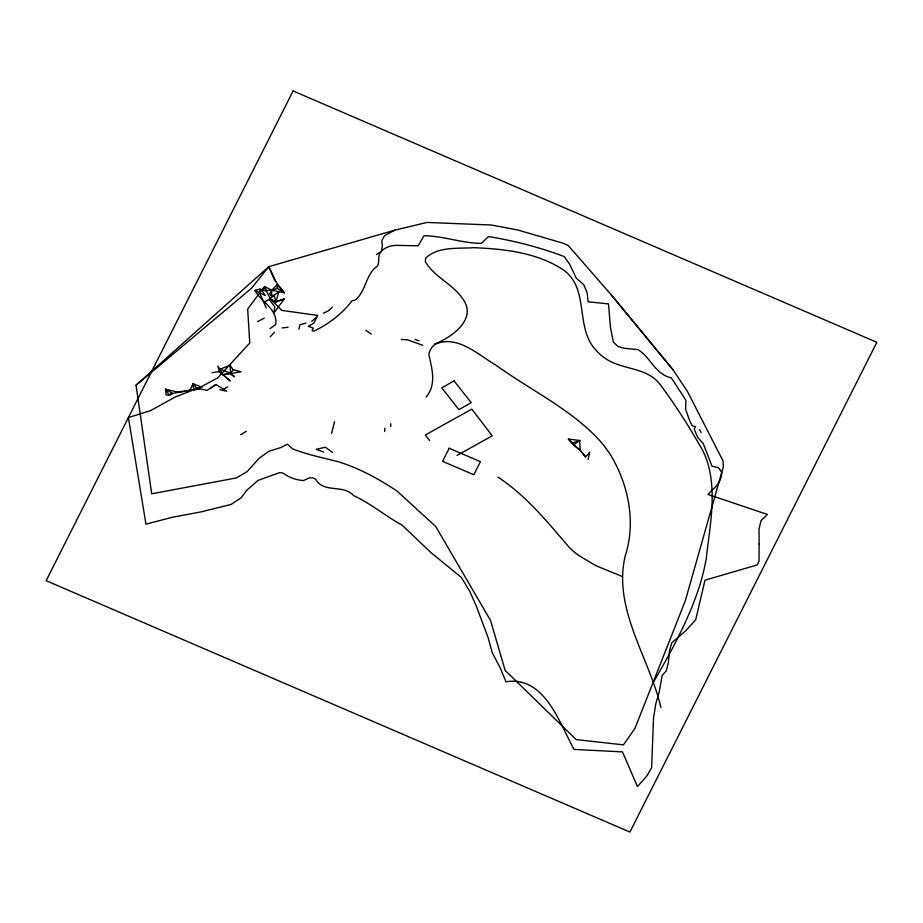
<?xml version="1.0" encoding="UTF-8"?>
<svg xmlns="http://www.w3.org/2000/svg" width="923" height="923" viewBox="0 0 923 923"><rect width="100%" height="100%" fill="white"/><g stroke="black" fill="none" stroke-linecap="round" stroke-linejoin="round"><path stroke-width="1.38" d="M384.66 431.514L384.856 428.157M269.989 328.68L275.758 324.411C277.8 309.159 261.324 301.983 254.817 290.422L260.044 289.084L259.801 293.283L266.228 308.005M260.044 289.084L261.959 290.445L266.032 290.63L271.916 290.168L277.212 288.38L284.353 292.764L277.015 284.572L271.916 290.168L271.316 295.614L273.185 296.052L278.873 291.645L284.353 292.764L274.627 280.131L268.778 266.666L394.744 230.173L426.922 222.443L491.082 224.993L517.238 229.85L563.18 243.234L568.153 245.449L610.599 294.079L673.017 369.788L687.416 391.398L722.963 460.796L723.378 466.634L685.339 600.7L634.966 728.374L623.452 744.861L576.171 739.6L505.123 670.363L490.551 620.475L435.748 526.514L397.236 491.244C379.249 479.129 360.097 468.699 339.352 462.042C323.546 457.82 307.486 454.901 292.372 448.728L287.399 444.159L280.915 447.54L268.778 451.312L259.005 458.419L247.133 471.618L236.334 477.952L151.707 493.793L136.05 385.203L268.778 266.666L276.023 281.746M298.902 329.234L299.917 324.804L305.871 323.05M588.043 459.516L589.832 452.074L585.644 456.92L579.679 449.743L573.598 444.874L568.372 439.071L579.771 440.49L580.094 450.182L585.644 456.92M331.588 433.418L334.518 421.684M264.266 302.133L269.32 299.398L275.942 301.821L278.873 291.645L271.916 290.168L265.051 286.938L261.959 290.445L265.305 295.533L254.817 290.422M219.293 371.554L220.147 369.177L230.023 365.277L233.081 369.673L241.122 371.784L223.031 374.715L219.293 371.554L217.897 366.096L223.031 374.715L230.127 380.899L219.293 371.554L212.128 372.684M190.726 390.164L172.716 393.452L169.417 395.436L166.152 394.859L165.586 389.171L176.731 391.894L183.308 391.398L190.034 390.048L193.08 383.737L202.056 387.256M652.861 683.205C671.079 651.742 688.985 619.633 699.922 584.778A305.467 260.448 13.8 0 0 706.326 558.15C709.695 527.01 716.733 494.428 707.883 463.554A110.518 94.238 13.8 0 0 702.703 450.47C689.816 427.718 675.763 405.416 660.107 384.464C647.15 367.262 623.221 370.019 606.469 359.197A43.704 37.266 13.8 0 1 596.039 350.221C574.429 327.688 590.166 288.23 562.892 269.585C536.701 252.51 504.327 248.887 473.764 247.699C457.923 248.772 437.929 246.256 425.665 258.186L425.318 261.509C434.018 277.027 452.731 283.799 462.596 298.648C477.987 319.023 451.451 337.599 434.456 344.141M426.138 397.052C436.683 384.51 432.033 368.923 428.907 354.859A16.106 13.741 13.8 0 1 429.403 351.963L431.272 348.213A19.81 16.891 13.8 0 1 435.529 344.106C457.623 334.414 478.622 355.24 496.586 365.566C531.244 390.671 571.372 409.235 600.435 441.379A119.805 102.141 13.8 0 1 612.318 457.923C628.955 487.067 635.797 523.295 625.263 555.715C612.549 608.73 649.296 657.614 660.949 707.549M271.916 290.168L269.712 293.629L271.316 295.614L274.073 295.325L275.942 301.821L284.376 298.856L274.016 312.759L274.766 306.828L269.32 299.398L273.185 296.052L271.443 294.841M233.081 369.673L230.635 373.342L220.147 369.177M268.778 266.666L251.494 288.311L136.05 385.203M270.162 336.826L274.443 332.303M332.326 307.163L328.08 311.039L323.431 313.185M311.709 321.389L316.208 317.304M219.824 389.691L226.631 391.237L215.994 384.545L207.006 390.383L196.541 388.064L193.08 383.737L193.795 390.048L190.034 390.048M572.295 443.121L573.598 444.874L579.771 440.49L572.295 443.121L568.372 439.071M210.052 388.502L215.994 384.545M376.457 254.586L381.499 251.391L382.295 245.98L381.857 240.603L384.51 235.746L394.744 230.173M223.343 389.598L227.531 386.933M240.765 434.675L246.314 431.329M457.023 455.431L492.213 435.852L471.803 409.108L425.307 434.975L429.553 440.548M257.459 321.654L264.278 318.112M275.942 301.821L284.376 298.856M223.031 374.715L228.2 373.469M193.795 390.048L199.668 388.687L192.965 389.691M170.524 393.925L172.716 393.452L165.586 389.171L169.417 395.436M282.126 327.953L288.068 327.273M401.251 339.41L407.643 339.872L422.769 345.283M269.32 299.398L277.131 301.602M621.929 576.344L596.108 565.787L578.859 555.565A81.247 69.271 13.8 0 1 569.745 547.927C547.777 522.453 526.433 495.732 497.901 477.122M415.004 339.422L418.788 340.806M323.65 452.051L316.208 449.293L325.496 447.24L332.476 452.455M229.227 373.215L234.546 376.734L230.635 373.342L230.023 365.277M365.831 330.261L371.231 334.091M573.598 444.874L580.094 450.182M673.017 369.788L610.599 294.079M699.669 429.645L701.168 432.645M265.051 286.938L266.032 290.63M277.015 284.572L277.212 288.38M390.729 423.749L390.741 426.576M759.133 543.924L759.018 561.288L757.172 564.945L704.999 580.175L695.711 619.702L685.697 630.836L671.748 642.766L669.487 650.865L668.367 662.495L666.291 670.929L662.195 675.336L659.126 692.446L655.826 703.626L653.519 718.002L651.626 767.636L647.311 775.285L643.481 779.877L637.435 786.569L622.494 751.887L574.071 749.418C559.707 723.794 544.882 675.44 505.942 681.785L500.531 668.552L492.305 652.757L488.002 637.285L476.522 606.688L469.899 591.655L461.327 577.394L430.879 552.542L402.186 525.21C385.56 516.13 370.873 503.496 353.717 495.686C343.448 483.894 323.615 493.736 315.631 479.164L312.528 477.837L309.205 477.929L303.586 480.548C296.191 480.087 288.634 477.399 282.761 472.899L279.404 472.691L258.117 480.364L246.649 490.367L241.422 497.555L231.085 504.443L200.845 511.93L172.393 517.261L145.972 524.149L128.401 417.565L150.668 410.585L175.347 396.936L200.337 387.245L217.724 377.865L249.787 342.952L247.676 309.101L264.105 286.891L270.381 298.625L281.677 310.359L317.697 315.458L313.728 323.292L308.259 326.281L313.243 328.08L312.066 330.711L314.108 331.08C328.634 324.031 342.341 313.682 352.067 300.736L355.136 300.148C366.362 290.953 365.6 274.096 377.461 265.974C379.953 261.671 377.276 256.04 380.68 252.037A21.425 18.264 13.8 0 1 397.986 245.414L418.304 245.783L423.957 235.734C443.259 235.942 461.731 243.141 481.183 243.372L488.555 236.553C514.33 240.822 539.863 247.318 564.265 256.606L569.687 264.324L576.298 278.181L583.728 284.63L587.19 292.972L588.159 301.798L608.488 303.898L610.484 327.388L613.31 341.914L617.914 346.483L624.329 348.294L637.874 349.575C651.084 357.513 654.58 374.023 671.333 377.876L685.916 400.27L685.593 409.027L689.573 420.507L692.215 425.884L695.504 426.507L694.165 428.999L697.557 437.133L703.303 443.698L711.956 466.161L718.567 467.707L721.798 472.518A30.909 26.352 13.8 0 1 712.071 490.067L707.964 494.428L767.394 514.446L760.956 520.803L759.018 529.237L759.133 543.924M293.087 90.95L46.15 580.682L629.913 832.05L876.85 342.318L293.087 90.95M449.189 448.232L442.59 461.327L473.811 474.768L480.41 461.673L449.189 448.232M454.035 380.876L441.748 387.833L458.916 409.627L471.215 402.67L454.035 380.876"/></g></svg>
